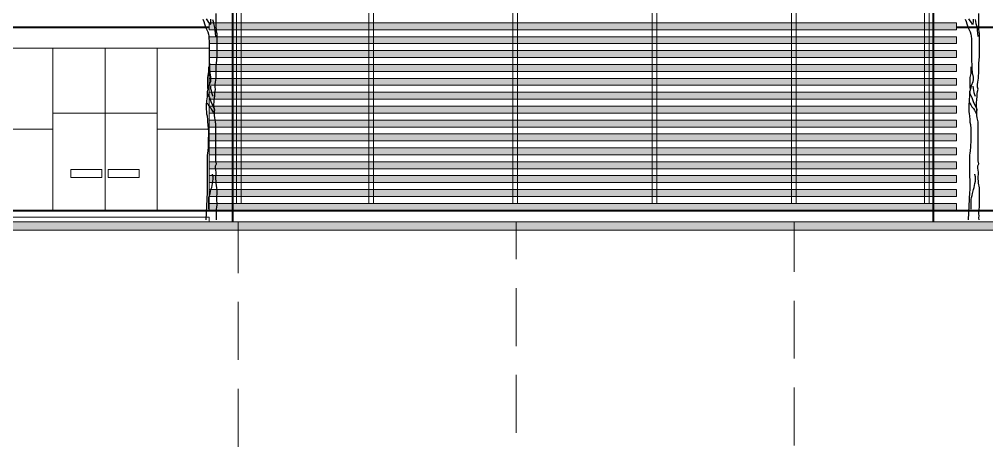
# Model space of a CAD drawing. Header units: millimetres. Extents: x 1564 to 2013, y 216 to 285.
# Drawn here: x 1676.53 to 1697.41, y 215.85 to 225.07 of the extents above; entities that cross this region are included whole.
import ezdxf

# ---------------------------------------------------------------- set-up
doc = ezdxf.new("R2010")
doc.units = ezdxf.units.MM
doc.header["$LTSCALE"] = 10
doc.linetypes.add('DASHED2', pattern=[0.375, 0.25, -0.125])
doc.layers.get('0').update_dxf_attribs({"color": 90})
for name, color, linetype, lineweight in [('cinza 03', 252, 'Continuous', 13), ('COTA', 90, 'Continuous', 9), ('linha estutura', 252, 'Continuous', 13), ('pn 02', 16, 'Continuous', 20), ('PN 05', 50, 'Continuous', 40), ('PN 06', 1, 'Continuous', 40), ('PN-01', 90, 'Continuous', 13)]:
    doc.layers.add(name, color=color, linetype=linetype, lineweight=lineweight)
doc.layers.add('ÁRVORE PRESERVADA', color=252, linetype='Continuous')

# ---------------------------------------------------------------- blocks, each defined once
blk = doc.blocks.new('A$C338F7350')
for points in [[(5.322, 0), (5.317, 0.054), (5.322, 0.109), (5.317, 0.163), (5.317, 0.227), (5.321, 0.287), (5.331, 0.341), (5.336, 0.4), (5.336, 0.46), (5.331, 0.514), (5.331, 0.633), (5.336, 0.687), (5.336, 0.811), (5.331, 0.865), (5.311, 0.984), (5.306, 1.043), (5.301, 1.107), (5.301, 1.166), (5.306, 1.226), (5.306, 1.285), (5.301, 1.339), (5.291, 1.394), (5.291, 1.458), (5.315, 1.507), (5.301, 1.587), (5.3, 2.58), (5.295, 2.639), (5.275, 2.748), (5.26, 2.812), (5.26, 2.995), (5.25, 3.054), (5.25, 3.119), (5.255, 3.173), (5.259, 3.232), (5.269, 3.341), (5.274, 3.4), (5.284, 3.46), (5.294, 3.524), (5.279, 3.583), (5.279, 3.652), (5.289, 3.712), (5.299, 3.766), (5.308, 3.825), (5.308, 3.89), (5.313, 3.949), (5.313, 4.157), (5.318, 4.211), (5.328, 4.33), (5.338, 4.389), (5.337, 4.517), (5.332, 4.587), (5.332, 5.022), (5.322, 5.081), (5.317, 5.14), (5.312, 5.204), (5.312, 5.57)], [(5.149, 5.264), (5.114, 5.323), (5.085, 5.372), (5.05, 5.422)], [(5.159, 5.412), (5.159, 5.348), (5.154, 5.283), (5.149, 5.264)], [(4.951, 5.412), (4.976, 5.352), (4.991, 5.293), (5.011, 5.234), (5.03, 5.179), (5.055, 5.125), (5.08, 5.076), (5.1, 5.007), (5.11, 4.952), (5.115, 4.888), (5.12, 4.829), (5.12, 4.26), (5.125, 4.206), (5.125, 4.142), (5.13, 4.087), (5.14, 3.969), (5.16, 3.85), (5.16, 3.786), (5.155, 3.726), (5.106, 3.618), (5.096, 3.563), (5.067, 3.445), (5.062, 3.385), (5.062, 3.321), (5.057, 3.267), (5.052, 3.207), (5.042, 3.099), (5.042, 2.98), (5.047, 2.926), (5.052, 2.861), (5.062, 2.807), (5.072, 2.698), (5.077, 2.634), (5.087, 2.575), (5.097, 2.456), (5.102, 2.392), (5.102, 2.268), (5.097, 2.214), (5.097, 2.086), (5.093, 2.031), (5.093, 1.967), (5.083, 1.858), (5.073, 1.799), (5.068, 1.74), (5.068, 1.611), (5.063, 1.557), (5.063, 1.497), (5.068, 1.438), (5.069, 0.796), (5.064, 0.741), (5.03, 0.002)], [(5.213, 5.407), (5.228, 5.353), (5.238, 5.298), (5.268, 5.19), (5.273, 5.13), (5.283, 5.022), (5.292, 4.967), (5.297, 4.947)], [(5.101, 4.127), (5.101, 4.003), (5.096, 3.949), (5.076, 3.84), (5.076, 3.603), (5.071, 3.548), (5.071, 3.539)], [(5.067, 3.469), (5.072, 3.41), (5.096, 3.356), (5.126, 3.301), (5.146, 3.242), (5.166, 3.188), (5.215, 3.079), (5.24, 3.03), (5.265, 2.975), (5.275, 2.961)], [(5.155, 3.603), (5.16, 3.544), (5.175, 3.489), (5.185, 3.435), (5.2, 3.381), (5.215, 3.336)], [(5.062, 3.158), (5.097, 3.099), (5.131, 3.044), (5.171, 3.005), (5.195, 2.955), (5.225, 2.906), (5.245, 2.872)], [(5.109, 0.282), (5.109, 0.543), (5.114, 0.603), (5.133, 0.657), (5.148, 0.712), (5.168, 0.82), (5.192, 0.87), (5.202, 0.929), (5.212, 0.983), (5.222, 1.043), (5.227, 1.097), (5.227, 1.161), (5.207, 1.221), (5.207, 1.231)]]:
    blk.add_lwpolyline(points)

msp = doc.modelspace()

# ---------------------------------------------------------------- hatches: boundary and pattern name
at = {"layer": 'cinza 03'}
for points in [[(1680.63, 225), (1680.63, 224.85), (1696.755, 224.85), (1696.755, 225)], [(1680.63, 224.7), (1680.63, 224.55), (1696.755, 224.55), (1696.755, 224.7)], [(1680.63, 224.4), (1680.63, 224.25), (1696.755, 224.25), (1696.755, 224.4)], [(1680.63, 224.1), (1680.63, 223.95), (1696.755, 223.95), (1696.755, 224.1)], [(1680.63, 223.8), (1680.63, 223.65), (1696.755, 223.65), (1696.755, 223.8)], [(1680.63, 223.5), (1680.63, 223.35), (1696.755, 223.35), (1696.755, 223.5)], [(1680.63, 223.2), (1680.63, 223.05), (1696.755, 223.05), (1696.755, 223.2)], [(1680.63, 222.9), (1680.63, 222.75), (1696.755, 222.75), (1696.755, 222.9)], [(1680.63, 222.6), (1680.63, 222.45), (1696.755, 222.45), (1696.755, 222.6)], [(1680.63, 222.3), (1680.63, 222.15), (1696.755, 222.15), (1696.755, 222.3)], [(1680.63, 222), (1680.63, 221.85), (1696.755, 221.85), (1696.755, 222)], [(1680.63, 221.7), (1680.63, 221.55), (1696.755, 221.55), (1696.755, 221.7)], [(1680.63, 221.4), (1680.63, 221.25), (1696.755, 221.25), (1696.755, 221.4)], [(1680.63, 221.1), (1680.63, 220.95), (1696.755, 220.95), (1696.755, 221.1)]]:
    msp.add_hatch(color=256, dxfattribs=at).paths.add_polyline_path(points)
at = {"layer": 'pn 02'}
h = msp.add_hatch(color=256, dxfattribs=at)
h.paths.add_polyline_path([(1663.255, 220.7), (1657.255, 220.7), (1657.255, 220.523), (1663.255, 220.523)])
h.paths.add_polyline_path([(1669.255, 220.7), (1663.255, 220.7), (1663.255, 220.523), (1669.255, 220.523)])
h.paths.add_polyline_path([(1675.255, 220.7), (1669.255, 220.7), (1669.255, 220.523), (1675.255, 220.523)])
h.paths.add_polyline_path([(1681.255, 220.7), (1675.255, 220.7), (1675.255, 220.523), (1681.255, 220.523)])
h = msp.add_hatch(color=256, dxfattribs=at)
h.paths.add_polyline_path([(1687.255, 220.7), (1681.255, 220.7), (1681.255, 220.523), (1687.255, 220.523)])
h.paths.add_polyline_path([(1693.255, 220.7), (1687.255, 220.7), (1687.255, 220.523), (1693.255, 220.523)])
h.paths.add_polyline_path([(1699.255, 220.7), (1693.255, 220.7), (1693.255, 220.523), (1699.255, 220.523)])
h.paths.add_polyline_path([(1705.255, 220.7), (1699.255, 220.7), (1699.255, 220.523), (1705.255, 220.523)])

# ---------------------------------------------------------------- linework, layer by layer
at = {"layer": 'cinza 03'}
for p, q in [((1681.215, 243.95), (1681.215, 221.1)), ((1681.315, 243.95), (1681.315, 221.1)), ((1684.076, 243.95), (1684.076, 221.1)), ((1684.176, 243.95), (1684.176, 221.1)), ((1693.197, 243.95), (1693.197, 221.1)), ((1693.297, 243.95), (1693.297, 221.1)), ((1696.065, 243.95), (1696.065, 221.1)), ((1696.165, 243.95), (1696.165, 221.1)), ((1687.183, 232), (1687.183, 221.1)), ((1687.283, 232), (1687.283, 221.1)), ((1690.187, 232), (1690.187, 221.1)), ((1690.287, 232), (1690.287, 221.1)), ((1677.255, 224.45), (1677.255, 220.95)), ((1678.38, 224.45), (1678.38, 220.95)), ((1679.505, 224.45), (1679.505, 220.95)), ((1677.255, 223.05), (1679.505, 223.05)), ((1673.88, 222.7), (1677.255, 222.7)), ((1679.505, 222.7), (1680.63, 222.7))]:
    msp.add_line(p, q, dxfattribs=at)
for points in [[(1677.645, 221.832), (1678.311, 221.832), (1678.311, 221.658), (1677.645, 221.658)], [(1679.115, 221.832), (1678.449, 221.832), (1678.449, 221.658), (1679.115, 221.658)]]:
    msp.add_lwpolyline(points, close=True, dxfattribs=at)
at = {"layer": 'COTA'}
for p, q in [((1680.63, 224.55), (1680.63, 220.95)), ((1680.63, 220.8), (1680.63, 220.7))]:
    msp.add_line(p, q, dxfattribs=at)
at = {"layer": 'linha estutura', "linetype": 'DASHED2', "ltscale": 0.5}
for p, q in [((1681.255, 215.847), (1681.255, 220.7)), ((1687.255, 216.146), (1687.255, 220.7)), ((1693.255, 215.874), (1693.255, 220.7))]:
    msp.add_line(p, q, dxfattribs=at)
at = {"layer": 'pn 02'}
msp.add_line((1669.38, 224.45), (1680.63, 224.45), dxfattribs=at)
at = {"layer": 'PN 05'}
for p, q in [((1681.13, 243.95), (1681.13, 220.7)), ((1696.255, 243.95), (1696.255, 220.7)), ((1639.13, 220.95), (1717.38, 220.95))]:
    msp.add_line(p, q, dxfattribs=at)
at = {"layer": 'PN 06'}
for p, q in [((1680.63, 224.9), (1637.13, 224.9)), ((1719.38, 224.9), (1696.755, 224.9))]:
    msp.add_line(p, q, dxfattribs=at)
at = {"layer": 'PN-01'}
for p, q in [((1696.605, 225), (1696.755, 225)), ((1696.605, 224.7), (1696.755, 224.7)), ((1696.605, 224.4), (1696.755, 224.4)), ((1696.605, 224.1), (1696.755, 224.1)), ((1696.605, 223.8), (1696.755, 223.8)), ((1696.605, 223.5), (1696.755, 223.5)), ((1696.605, 223.2), (1696.755, 223.2)), ((1696.605, 222.9), (1696.755, 222.9)), ((1696.605, 222.6), (1696.755, 222.6)), ((1696.605, 222.3), (1696.755, 222.3)), ((1696.605, 222), (1696.755, 222)), ((1696.605, 221.7), (1696.755, 221.7)), ((1680.78, 221.4), (1680.63, 221.4)), ((1696.605, 221.4), (1696.755, 221.4)), ((1680.78, 221.25), (1680.63, 221.25)), ((1680.78, 221.1), (1680.63, 221.1)), ((1696.605, 221.25), (1696.755, 221.25)), ((1680.78, 220.95), (1680.63, 220.95)), ((1632.321, 220.7), (1728.383, 220.7)), ((1669.38, 220.8), (1680.63, 220.8)), ((1632.321, 220.523), (1728.383, 220.523))]:
    msp.add_line(p, q, dxfattribs=at)
for points in [[(1680.63, 225), (1680.63, 224.85), (1696.755, 224.85), (1696.755, 225)], [(1680.63, 224.7), (1680.63, 224.55), (1696.755, 224.55), (1696.755, 224.7)], [(1680.63, 224.4), (1680.63, 224.25), (1696.755, 224.25), (1696.755, 224.4)], [(1680.63, 224.1), (1680.63, 223.95), (1696.755, 223.95), (1696.755, 224.1)], [(1680.63, 223.8), (1680.63, 223.65), (1696.755, 223.65), (1696.755, 223.8)], [(1680.63, 223.5), (1680.63, 223.35), (1696.755, 223.35), (1696.755, 223.5)], [(1680.63, 223.2), (1680.63, 223.05), (1696.755, 223.05), (1696.755, 223.2)], [(1680.63, 222.9), (1680.63, 222.75), (1696.755, 222.75), (1696.755, 222.9)], [(1680.63, 222.6), (1680.63, 222.45), (1696.755, 222.45), (1696.755, 222.6)], [(1680.63, 222.3), (1680.63, 222.15), (1696.755, 222.15), (1696.755, 222.3)], [(1680.63, 222), (1680.63, 221.85), (1696.755, 221.85), (1696.755, 222)], [(1680.63, 221.7), (1680.63, 221.55), (1696.755, 221.55), (1696.755, 221.7)], [(1680.63, 221.4), (1680.63, 221.25), (1696.755, 221.25), (1696.755, 221.4)], [(1680.63, 221.1), (1680.63, 220.95), (1696.755, 220.95), (1696.755, 221.1)]]:
    msp.add_lwpolyline(points, close=True, dxfattribs=at)

# ---------------------------------------------------------------- block references
at = {"layer": 'ÁRVORE PRESERVADA', "xscale": 0.7999999999999545, "yscale": 0.8000000000001819, "zscale": 0.8}
for p in [(1676.531, 220.747), (1692.985, 220.747)]:
    msp.add_blockref('A$C338F7350', p, dxfattribs=at)

doc.saveas('drawing.dxf')
